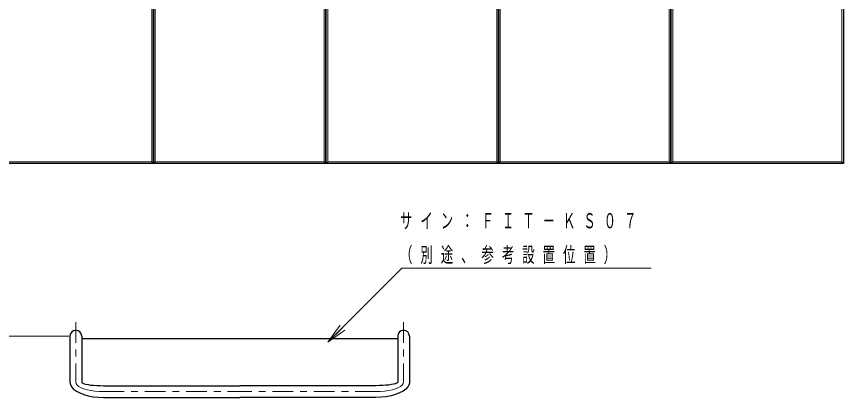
# Model space of a CAD drawing. Units: millimetres on the paper. Extents: x 55 to 420, y -12 to 257.
# Drawn here: x 140.5 to 260.3, y 97.3 to 152.5 of the extents above; entities that cross this region are included whole.
import ezdxf

# ---------------------------------------------------------------- set-up
doc = ezdxf.new("R2010")
doc.units = ezdxf.units.MM
doc.linetypes.add('USER1', pattern=[4.5, 2.5, -2])
doc.linetypes.add('USER2', pattern=[6, 3, -1, 1, -1])
doc.layers.add('LY_1', color=7, linetype='USER1', lineweight=13)
doc.styles.add('ＭＳ ゴシック', font='')
doc.styles.get('ＭＳ ゴシック').set_extended_font_data('MS Gothic')

msp = doc.modelspace()

# ---------------------------------------------------------------- linework, layer by layer
at = {"layer": 'LY_1', "linetype": 'Continuous'}
for p, q in [((160.088, 155.956), (160.088, 131.456)), ((160.588, 131.456), (160.588, 155.956)), ((185.088, 155.956), (185.088, 131.456)), ((185.588, 131.456), (185.588, 155.956)), ((210.088, 155.956), (210.088, 131.456)), ((210.588, 131.456), (210.588, 155.956)), ((235.088, 155.956), (235.088, 131.456)), ((235.588, 131.456), (235.588, 155.956)), ((260.088, 155.956), (260.088, 131.456)), ((160.088, 131.456), (135.588, 131.456)), ((160.088, 131.456), (160.338, 131.206)), ((160.588, 131.456), (160.338, 131.206)), ((185.088, 131.456), (160.588, 131.456)), ((185.088, 131.456), (185.338, 131.206)), ((185.588, 131.456), (185.338, 131.206)), ((210.088, 131.456), (185.588, 131.456)), ((210.088, 131.456), (210.338, 131.206)), ((210.588, 131.456), (210.338, 131.206)), ((235.088, 131.456), (210.588, 131.456)), ((235.088, 131.456), (235.338, 131.206)), ((235.588, 131.456), (235.338, 131.206)), ((260.088, 131.456), (235.588, 131.456)), ((260.088, 131.456), (260.338, 131.206)), ((185.61, 105.302), (187.377, 107.776)), ((185.61, 105.302), (187.731, 107.423)), ((188.085, 107.069), (185.61, 105.302)), ((148.088, 106.206), (64.338, 106.206))]:
    msp.add_line(p, q, dxfattribs=at)
at = {"layer": 'LY_1', "linetype": 'Continuous', "lineweight": 25}
for p, q in [((160.338, 156.206), (160.338, 131.206)), ((160.338, 131.206), (160.338, 156.206)), ((185.338, 156.206), (185.338, 131.206)), ((185.338, 131.206), (185.338, 156.206)), ((210.338, 131.206), (210.338, 156.206)), ((210.338, 156.206), (210.338, 131.206)), ((235.338, 131.206), (235.338, 156.206)), ((235.338, 156.206), (235.338, 131.206)), ((260.338, 156.206), (260.338, 131.206)), ((160.338, 131.206), (135.338, 131.206)), ((185.338, 131.206), (160.338, 131.206)), ((210.338, 131.206), (185.338, 131.206)), ((235.338, 131.206), (210.338, 131.206)), ((260.338, 131.206), (235.338, 131.206)), ((148.238, 106.206), (148.238, 99.536)), ((149.938, 106.206), (149.938, 99.536)), ((149.938, 105.834), (195.738, 105.834)), ((195.738, 106.206), (195.738, 99.536)), ((197.438, 106.206), (197.438, 99.536)), ((153.088, 99.018), (172.838, 99.018)), ((192.588, 99.018), (172.838, 99.018)), ((153.088, 97.318), (172.838, 97.318)), ((192.588, 97.318), (172.838, 97.318))]:
    msp.add_line(p, q, dxfattribs=at)
at = {"layer": 'LY_1', "linetype": 'USER2'}
for p, q in [((149.088, 108.243), (149.088, 99.536)), ((196.588, 108.243), (196.588, 99.536)), ((153.088, 98.168), (172.838, 98.168)), ((192.588, 98.168), (172.838, 98.168))]:
    msp.add_line(p, q, dxfattribs=at)
at = {"layer": 'LY_1', "linetype": 'Continuous'}
msp.add_lwpolyline([(185.61, 105.302), (196.357, 116.049), (232.492, 116.049)], dxfattribs=at)
at = {"layer": 'LY_1', "linetype": 'Continuous', "lineweight": 25}
for points in [[(148.238, 99.536), (148.298, 99.189), (148.476, 98.851), (148.767, 98.529), (149.165, 98.233), (149.659, 97.968), (150.238, 97.742), (150.886, 97.56), (151.59, 97.427), (152.33, 97.346), (153.088, 97.318)], [(149.938, 99.536), (149.977, 99.455), (150.092, 99.376), (150.282, 99.301), (150.54, 99.232), (150.861, 99.17), (151.237, 99.117), (151.658, 99.075), (152.115, 99.044), (152.596, 99.025), (153.088, 99.018)], [(195.738, 99.536), (195.699, 99.455), (195.584, 99.376), (195.395, 99.301), (195.137, 99.232), (194.816, 99.17), (194.44, 99.117), (194.018, 99.075), (193.562, 99.044), (193.081, 99.025), (192.588, 99.018)], [(197.438, 99.536), (197.379, 99.189), (197.201, 98.851), (196.91, 98.529), (196.512, 98.233), (196.018, 97.968), (195.439, 97.742), (194.79, 97.56), (194.087, 97.427), (193.347, 97.346), (192.588, 97.318)]]:
    msp.add_lwpolyline(points, dxfattribs=at)
at = {"layer": 'LY_1', "linetype": 'USER2'}
for points in [[(149.088, 99.536), (149.138, 99.322), (149.284, 99.114), (149.524, 98.915), (149.852, 98.732), (150.26, 98.569), (150.737, 98.43), (151.272, 98.317), (151.852, 98.235), (152.463, 98.185), (153.088, 98.168)], [(196.588, 99.536), (196.539, 99.322), (196.392, 99.114), (196.152, 98.915), (195.824, 98.732), (195.417, 98.569), (194.939, 98.43), (194.404, 98.317), (193.824, 98.235), (193.214, 98.185), (192.588, 98.168)]]:
    msp.add_lwpolyline(points, dxfattribs=at)
at = {"layer": 'LY_1', "linetype": 'Continuous', "lineweight": 25}
for centre in [(149.088, 106.206), (196.588, 106.206)]:
    msp.add_arc(centre, 0.85, 0, 180, dxfattribs=at)

# ---------------------------------------------------------------- texts
at = {"layer": 'LY_1', "char_height": 2.199, "attachment_point": 4, "style": 'ＭＳ ゴシック'}
for s, insert in [('\\T1.64;\\W0.6;サイン：ＦＩＴ－ＫＳ０７', (196.075, 122.849)), ('\\T1.64;\\W0.6;（別途、参考設置位置）\u3000', (196.075, 117.849))]:
    msp.add_mtext(s, dxfattribs=dict(at, insert=insert))

doc.saveas('drawing.dxf')
